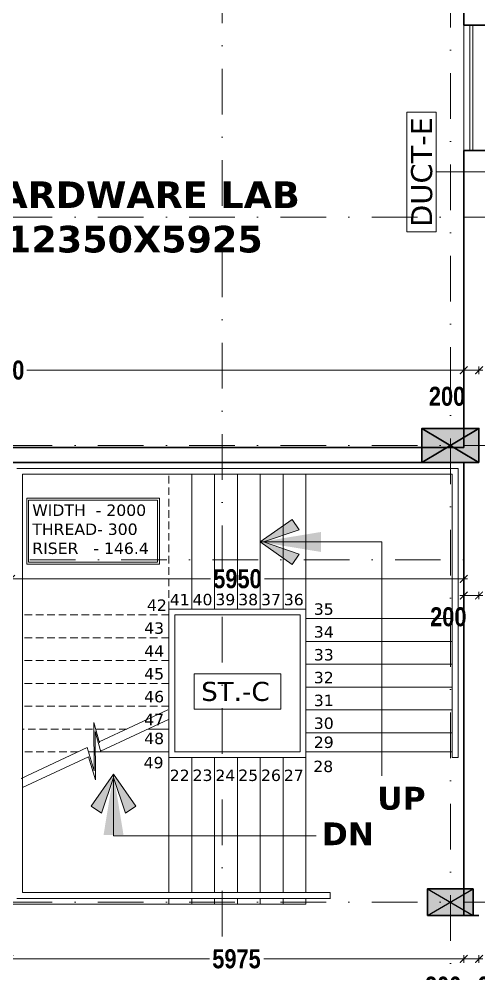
# Model space of a CAD drawing. Header units: millimetres. Extents: x -3092155 to 4513934, y -12317808 to 1850003.
# Drawn here: x -394006 to -387960, y -5682594 to -5670049 of the extents above; entities that cross this region are included whole.
import ezdxf

# ---------------------------------------------------------------- set-up
doc = ezdxf.new("R2010")
doc.units = ezdxf.units.MM
doc.header["$LTSCALE"] = 2
doc.header["$MEASUREMENT"] = 0
doc.header["$PDMODE"] = 34
doc.header["$PDSIZE"] = 500
doc.linetypes.add('DASHDOT', pattern=[1, 0.5, -0.25, 0, -0.25])
doc.linetypes.add('HIDDEN', pattern=[0.375, 0.25, -0.125])
doc.layers.add('AEROW', color=7, linetype='Continuous', lineweight=15, true_color=0x0d0d0d)
doc.layers.add('duct text', color=7, linetype='Continuous', lineweight=5, true_color=0x30182a)
for name, color, linetype, lineweight in [('coloumn', 10, 'Continuous', 35), ('cornice', 12, 'Continuous', 25), ('D DIM', 250, 'Continuous', 9), ('DUCT', 37, 'Continuous', 35), ('glass', 5, 'Continuous', 15), ('GRID', 251, 'DASHDOT', 5), ('RAILING', 47, 'Continuous', 13), ('SILL', 74, 'Continuous', 9), ('STAIR', 252, 'Continuous', 9), ('TEXT', 7, 'Continuous', 13), ('WAll', 250, 'Continuous', 35)]:
    doc.layers.add(name, color=color, linetype=linetype, lineweight=lineweight)
doc.styles.add('door', font='arial.ttf', dxfattribs={"height": 70})
doc.styles.add('INNER DIM', font='ARIALNB.TTF', dxfattribs={"height": 250})
doc.styles.add('style2', font='verdana.ttf')
doc.dimstyles.new('DOOR', dxfattribs={"dimtxt": 100, "dimasz": 100, "dimexe": 25, "dimexo": 50, "dimgap": 25, "dimtad": 0, "dimtih": 1, "dimtoh": 1, "dimdec": 0, "dimzin": 3, "dimdsep": 46, "dimtxsty": 'door', "dimblk": 'OBLIQUE', "dimcen": 200, "dimclrd": 256, "dimclre": 256, "dimclrt": 256, "dimadec": 0, "dimazin": 0, "dimtfac": 1, "dimtdec": 0, "dimtofl": 0, "dimtmove": 2, "dimatfit": 3, "dimfxl": 300, "dimfxlon": 1, "dimfrac": 1, "dimtolj": 1, "dimtzin": 0, "dimlwd": -1, "dimlwe": -1, "dimarcsym": 0})
doc.dimstyles.new('INNER DIM', dxfattribs={"dimscale": 0, "dimtxt": 250, "dimasz": 100, "dimexe": 50, "dimexo": 50, "dimgap": 50, "dimtad": 0, "dimdec": 0, "dimzin": 0, "dimdsep": 46, "dimtxsty": 'INNER DIM', "dimblk": 'ARCHTICK', "dimcen": 100, "dimdle": 50, "dimclrd": 256, "dimclre": 256, "dimclrt": 256, "dimadec": 0, "dimazin": 0, "dimtfac": 1, "dimtdec": 0, "dimtix": 1, "dimtmove": 2, "dimatfit": 3, "dimfxl": 50, "dimfxlon": 1, "dimtolj": 1, "dimtzin": 0, "dimlwd": -1, "dimlwe": -1, "dimarcsym": 1})

# ---------------------------------------------------------------- blocks, each defined once
blk = doc.blocks.new('_ArchTick')
at = {"color": 0, "linetype": 'ByBlock', "const_width": 0.15}
blk.add_lwpolyline([(-0.5, -0.5), (0.5, 0.5)], dxfattribs=at)
blk = doc.blocks.new('*D189')
at = {"layer": 'D DIM', "ltscale": 100, "transparency": 16777216}
for p, q in [((-400559, -5674662), (-394764, -5674662)), ((-400509, -5674612), (-400509, -5674712)), ((-388109, -5674662), (-393904, -5674662)), ((-388159, -5674612), (-388159, -5674712))]:
    blk.add_line(p, q, dxfattribs=at)
at = {"layer": 'Defpoints', "color": 0, "lineweight": 50, "ltscale": 100, "transparency": 16777216}
for p in [(-400509, -5673965), (-388159, -5674354), (-388159, -5674662)]:
    blk.add_point(p, dxfattribs=at)
at = {"layer": 'D DIM', "ltscale": 100, "transparency": 16777216, "xscale": 100, "yscale": 100, "zscale": 100, "rotation": 180}
blk.add_blockref('_ArchTick', (-400509, -5674662), dxfattribs=at)
at = {"layer": 'D DIM', "ltscale": 100, "transparency": 16777216, "xscale": 100, "yscale": 100, "zscale": 100}
blk.add_blockref('_ArchTick', (-388159, -5674662), dxfattribs=at)
at = {"layer": 'D DIM', "ltscale": 100, "transparency": 16777216, "insert": (-394334, -5674662), "char_height": 250, "attachment_point": 5, "style": 'INNER DIM'}
blk.add_mtext('\\A1;12350', dxfattribs=at)
blk = doc.blocks.new('*D190')
at = {"layer": 'D DIM', "ltscale": 100, "transparency": 16777216}
for p, q in [((-388209, -5674662), (-387909, -5674662)), ((-388159, -5674612), (-388159, -5674712)), ((-387959, -5674612), (-387959, -5674712))]:
    blk.add_line(p, q, dxfattribs=at)
at = {"layer": 'Defpoints', "color": 0, "lineweight": 50, "ltscale": 100, "transparency": 16777216}
for p in [(-387959, -5674282), (-388159, -5674354), (-387959, -5674662)]:
    blk.add_point(p, dxfattribs=at)
at = {"layer": 'D DIM', "ltscale": 100, "transparency": 16777216, "xscale": 100, "yscale": 100, "zscale": 100, "rotation": 180}
blk.add_blockref('_ArchTick', (-388159, -5674662), dxfattribs=at)
at = {"layer": 'D DIM', "ltscale": 100, "transparency": 16777216, "xscale": 100, "yscale": 100, "zscale": 100}
blk.add_blockref('_ArchTick', (-387959, -5674662), dxfattribs=at)
at = {"layer": 'D DIM', "ltscale": 100, "transparency": 16777216, "insert": (-388379, -5675006), "char_height": 250, "attachment_point": 5, "style": 'INNER DIM'}
blk.add_mtext('\\A1;200', dxfattribs=at)
blk = doc.blocks.new('*D200')
at = {"layer": 'D DIM', "ltscale": 100, "transparency": 16777216}
for p, q in [((-394109, -5677403), (-394109, -5677353)), ((-388159, -5677403), (-388159, -5677353)), ((-394159, -5677403), (-391489, -5677403)), ((-388109, -5677403), (-390779, -5677403))]:
    blk.add_line(p, q, dxfattribs=at)
at = {"layer": 'Defpoints', "color": 0, "lineweight": 50, "ltscale": 100, "transparency": 16777216}
for p in [(-394109, -5677403), (-388159, -5677403), (-388159, -5677403)]:
    blk.add_point(p, dxfattribs=at)
at = {"layer": 'D DIM', "ltscale": 100, "transparency": 16777216, "xscale": 100, "yscale": 100, "zscale": 100, "rotation": 180}
blk.add_blockref('_ArchTick', (-394109, -5677403), dxfattribs=at)
at = {"layer": 'D DIM', "ltscale": 100, "transparency": 16777216, "xscale": 100, "yscale": 100, "zscale": 100}
blk.add_blockref('_ArchTick', (-388159, -5677403), dxfattribs=at)
at = {"layer": 'D DIM', "ltscale": 100, "transparency": 16777216, "insert": (-391134, -5677403), "char_height": 250, "attachment_point": 5, "style": 'INNER DIM'}
blk.add_mtext('\\A1;5950', dxfattribs=at)
blk = doc.blocks.new('*D201')
at = {"layer": 'D DIM', "ltscale": 100, "transparency": 16777216}
for p, q in [((-388159, -5677572), (-388159, -5677672)), ((-387959, -5677572), (-387959, -5677672)), ((-388209, -5677622), (-387909, -5677622))]:
    blk.add_line(p, q, dxfattribs=at)
at = {"layer": 'Defpoints', "color": 0, "lineweight": 50, "ltscale": 100, "transparency": 16777216}
for p in [(-388159, -5677403), (-387959, -5677403), (-387959, -5677622)]:
    blk.add_point(p, dxfattribs=at)
at = {"layer": 'D DIM', "ltscale": 100, "transparency": 16777216, "xscale": 100, "yscale": 100, "zscale": 100, "rotation": 180}
blk.add_blockref('_ArchTick', (-388159, -5677622), dxfattribs=at)
at = {"layer": 'D DIM', "ltscale": 100, "transparency": 16777216, "xscale": 100, "yscale": 100, "zscale": 100}
blk.add_blockref('_ArchTick', (-387959, -5677622), dxfattribs=at)
at = {"layer": 'D DIM', "ltscale": 100, "transparency": 16777216, "insert": (-388362, -5677903), "char_height": 250, "attachment_point": 5, "style": 'INNER DIM'}
blk.add_mtext('\\A1;200', dxfattribs=at)
blk = doc.blocks.new('*D205')
at = {"layer": 'D DIM', "ltscale": 100, "transparency": 16777216}
for p, q in [((-394134, -5682347), (-394134, -5682447)), ((-388159, -5682347), (-388159, -5682447)), ((-394184, -5682397), (-391504, -5682397)), ((-388109, -5682397), (-390789, -5682397))]:
    blk.add_line(p, q, dxfattribs=at)
at = {"layer": 'Defpoints', "color": 0, "lineweight": 50, "ltscale": 100, "transparency": 16777216}
for p in [(-394134, -5681476), (-388159, -5681476), (-388159, -5682397)]:
    blk.add_point(p, dxfattribs=at)
at = {"layer": 'D DIM', "ltscale": 100, "transparency": 16777216, "xscale": 100, "yscale": 100, "zscale": 100, "rotation": 180}
blk.add_blockref('_ArchTick', (-394134, -5682397), dxfattribs=at)
at = {"layer": 'D DIM', "ltscale": 100, "transparency": 16777216, "xscale": 100, "yscale": 100, "zscale": 100}
blk.add_blockref('_ArchTick', (-388159, -5682397), dxfattribs=at)
at = {"layer": 'D DIM', "ltscale": 100, "transparency": 16777216, "insert": (-391147, -5682397), "char_height": 250, "attachment_point": 5, "style": 'INNER DIM'}
blk.add_mtext('\\A1;5975', dxfattribs=at)
blk = doc.blocks.new('*D206')
at = {"layer": 'D DIM', "ltscale": 100, "transparency": 16777216}
for p, q in [((-388159, -5682347), (-388159, -5682447)), ((-387959, -5682347), (-387959, -5682447)), ((-388209, -5682397), (-387909, -5682397))]:
    blk.add_line(p, q, dxfattribs=at)
at = {"layer": 'Defpoints', "color": 0, "lineweight": 50, "ltscale": 100, "transparency": 16777216}
for p in [(-388159, -5681476), (-387959, -5681826), (-387959, -5682397)]:
    blk.add_point(p, dxfattribs=at)
at = {"layer": 'D DIM', "ltscale": 100, "transparency": 16777216, "xscale": 100, "yscale": 100, "zscale": 100, "rotation": 180}
blk.add_blockref('_ArchTick', (-388159, -5682397), dxfattribs=at)
at = {"layer": 'D DIM', "ltscale": 100, "transparency": 16777216, "xscale": 100, "yscale": 100, "zscale": 100}
blk.add_blockref('_ArchTick', (-387959, -5682397), dxfattribs=at)
at = {"layer": 'D DIM', "ltscale": 100, "transparency": 16777216, "insert": (-388430, -5682756), "char_height": 250, "attachment_point": 5, "style": 'INNER DIM'}
blk.add_mtext('\\A1;200', dxfattribs=at)
blk = doc.blocks.new('*D674')
at = {"layer": 'D DIM', "ltscale": 100, "transparency": 16777216}
for p, q in [((-387460, -5682347), (-387460, -5682447)), ((-387260, -5682347), (-387260, -5682447)), ((-387510, -5682397), (-387210, -5682397))]:
    blk.add_line(p, q, dxfattribs=at)
at = {"layer": 'Defpoints', "color": 0, "lineweight": 50, "ltscale": 100, "transparency": 16777216}
for p in [(-387460, -5682051), (-387260, -5682051), (-387260, -5682397)]:
    blk.add_point(p, dxfattribs=at)
at = {"layer": 'D DIM', "ltscale": 100, "transparency": 16777216, "xscale": 100, "yscale": 100, "zscale": 100, "rotation": 180}
blk.add_blockref('_ArchTick', (-387460, -5682397), dxfattribs=at)
at = {"layer": 'D DIM', "ltscale": 100, "transparency": 16777216, "xscale": 100, "yscale": 100, "zscale": 100}
blk.add_blockref('_ArchTick', (-387260, -5682397), dxfattribs=at)
at = {"layer": 'D DIM', "ltscale": 100, "transparency": 16777216, "insert": (-387735, -5682756), "char_height": 250, "attachment_point": 5, "style": 'INNER DIM'}
blk.add_mtext('\\A1;200', dxfattribs=at)
blk = doc.blocks.new('*D730')
at = {"layer": 'D DIM', "ltscale": 100, "transparency": 16777216}
for p, q in [((1049, 411), (-438739, 411)), ((-438689, 361), (-438689, 461)), ((999, 361), (999, 461))]:
    blk.add_line(p, q, dxfattribs=at)
at = {"layer": 'Defpoints', "color": 0, "lineweight": 50, "ltscale": 100, "transparency": 16777216}
for p in [(-438689, 411), (999, 0), (-438689, -5723126)]:
    blk.add_point(p, dxfattribs=at)
at = {"layer": 'D DIM', "ltscale": 100, "transparency": 16777216, "xscale": 100, "yscale": 100, "zscale": 100, "rotation": 180}
blk.add_blockref('_ArchTick', (-438689, 411), dxfattribs=at)
at = {"layer": 'D DIM', "ltscale": 100, "transparency": 16777216, "xscale": 100, "yscale": 100, "zscale": 100}
blk.add_blockref('_ArchTick', (999, 411), dxfattribs=at)
at = {"layer": 'D DIM', "ltscale": 100, "transparency": 16777216, "insert": (1326, 835), "char_height": 250, "attachment_point": 5, "style": 'INNER DIM'}
blk.add_mtext('\\A1;439688', dxfattribs=at)
blk = doc.blocks.new('F.F')
at = {"layer": 'coloumn', "ltscale": 100}
for points in [[(-160580, -5829206), (-160580, -5828756), (-161330, -5828756), (-161330, -5829206)], [(-160655, -5834806), (-160655, -5835156), (-161255, -5835156), (-161255, -5834806)]]:
    blk.add_hatch(color=256, dxfattribs=at).paths.add_polyline_path(points)
for p, q in [((-161330, -5829206), (-161330, -5828756)), ((-161330, -5828756), (-160580, -5828756)), ((-160580, -5828756), (-160580, -5829206)), ((-160580, -5829206), (-161330, -5829206))]:
    blk.add_line(p, q, dxfattribs=at)
at = {"layer": 'coloumn', "lineweight": 25, "ltscale": 100}
for p, q in [((-161255, -5835156), (-160655, -5834806)), ((-161255, -5834806), (-160655, -5835156))]:
    blk.add_line(p, q, dxfattribs=at)
at = {"layer": 'coloumn', "ltscale": 100}
blk.add_lwpolyline([(-160580, -5829206), (-161330, -5828756), (-160580, -5828756), (-161330, -5829206)], dxfattribs=at)
blk.add_lwpolyline([(-160655, -5834806), (-160655, -5835156), (-161255, -5835156), (-161255, -5834806)], close=True, dxfattribs=at)
blk = doc.blocks.new('_Oblique')
at = {"color": 0, "linetype": 'ByBlock', "lineweight": -2}
blk.add_line((-0.5, -0.5), (0.5, 0.5), dxfattribs=at)
blk = doc.blocks.new('airo')
at = {"layer": 'D DIM', "ltscale": 100}
blk.add_hatch(color=256, dxfattribs=at).paths.add_polyline_path([(-1332, 768), (-1173, 299), (-1037, 392), (-1332, 810), (-1628, 392), (-1492, 299)])
for p, q in [((-1332, 810), (-1628, 392)), ((-1492, 299), (-1332, 768)), ((-1332, 810), (-1037, 392)), ((-1173, 299), (-1332, 768)), ((-1628, 392), (-1492, 299)), ((-1037, 392), (-1173, 299))]:
    blk.add_line(p, q, dxfattribs=at)
at = {"layer": 'AEROW', "lineweight": 35, "ltscale": 100}
blk.add_leader([(-1332, 810), (-1332, 0), (1332, 0)], dimstyle='INNER DIM', override={"dimscale": 1, "dimasz": 800}, dxfattribs=at)
blk = doc.blocks.new('6yuj6kit')
at = {"layer": 'duct text', "ltscale": 0.1}
blk.add_lwpolyline([(-100235, -5601430), (-100235, -5599857), (-99849, -5599857), (-99849, -5601430)], close=True, dxfattribs=at)
at = {"layer": 'duct text', "ltscale": 0.1, "insert": (-100038, -5600645), "char_height": 276.64, "width": 1547.24, "attachment_point": 5, "rotation": 90, "style": 'style2'}
blk.add_mtext('\\pxt11;DUCT-E', dxfattribs=at)
at = {"layer": 'duct text', "ltscale": 0.1}
blk.add_leader([(-98968, -5600644), (-99849, -5600644), (-98968, -5600644)], dimstyle='DOOR', dxfattribs=at)

msp = doc.modelspace()

# ---------------------------------------------------------------- hatches: boundary and pattern name
at = {"layer": 'D DIM', "ltscale": 100}
msp.add_hatch(color=256, dxfattribs=at).paths.add_polyline_path([(-390793.2, -5676918.6), (-390324.2, -5677077.9), (-390416.3, -5677213.9), (-390834.3, -5676918.6), (-390416.3, -5676623.2), (-390324.2, -5676759.2)])

# ---------------------------------------------------------------- linework, layer by layer
for p, q in [((-390834.3, -5676918.6), (-390416.3, -5676623.2)), ((-390416.3, -5676623.2), (-390324.2, -5676759.2)), ((-390324.2, -5676759.2), (-390793.2, -5676918.6)), ((-390834.3, -5676918.6), (-390416.3, -5677213.9)), ((-390324.2, -5677077.9), (-390793.2, -5676918.6)), ((-390416.3, -5677213.9), (-390324.2, -5677077.9)), ((-392051.4, -5679125.3), (-392950.7, -5679546)), ((-392947.9, -5679556.3), (-393021.7, -5679290.3)), ((-393021.7, -5679290.3), (-393018.7, -5679924.3)), ((-392034.3, -5679245.2), (-392933.6, -5679665.9)), ((-392930.7, -5679676.2), (-393004.6, -5679410.3)), ((-393004.6, -5679410.3), (-393001.5, -5680044.3)), ((-393109.7, -5679620.3), (-393976.5, -5680025.8)), ((-393018.7, -5679924.3), (-393109.7, -5679620.3)), ((-393092.5, -5679740.3), (-393959.3, -5680145.8)), ((-393001.5, -5680044.3), (-393092.5, -5679740.3))]:
    msp.add_line(p, q, dxfattribs=at)
at = {"layer": 'DUCT', "ltscale": 100}
for p, q in [((-388159.7, -5670126.2), (-388159.7, -5668776.2)), ((-387209.7, -5670126.2), (-388159.7, -5670126.2)), ((-387209.7, -5671776.2), (-388159.7, -5671776.2)), ((-388159.7, -5671776.2), (-388159.7, -5672376.2))]:
    msp.add_line(p, q, dxfattribs=at)
at = {"layer": 'glass', "ltscale": 100}
for p, q in [((-388079.7, -5671776.2), (-388079.7, -5670126.2)), ((-388039.7, -5671776.2), (-388039.7, -5670126.2))]:
    msp.add_line(p, q, dxfattribs=at)
at = {"layer": 'GRID', "color": 5, "ltscale": 600}
for p, q in [((-388334.7, -5656355.8), (-388334.7, -5743439.1)), ((-391334.7, -5657499.4), (-391334.7, -5742293.2))]:
    msp.add_line(p, q, dxfattribs=at)
at = {"layer": 'GRID', "color": 6, "ltscale": 600}
for p, q in [((-460174.6, -5672651.2), (-367335.1, -5672651.2)), ((-460174.6, -5675651.2), (-367335.1, -5675651.2)), ((-461068.9, -5677151.2), (-366441.5, -5677151.2)), ((-460174.6, -5681651.2), (-367335.1, -5681651.2))]:
    msp.add_line(p, q, dxfattribs=at)
at = {"layer": 'RAILING', "ltscale": 100}
for p, q in [((-394034.7, -5675951.2), (-388234.7, -5675951.2)), ((-388234.7, -5679751.2), (-388234.7, -5675951.2)), ((-393959.7, -5676026.2), (-393959.7, -5681526.2)), ((-393959.7, -5676026.2), (-388309.7, -5676026.2)), ((-388309.7, -5679751.2), (-388309.7, -5676026.2)), ((-392034.7, -5677801.2), (-390234.7, -5677801.2)), ((-392034.7, -5679751.2), (-392034.7, -5677801.2)), ((-390234.7, -5679751.2), (-390234.7, -5677801.2)), ((-391959.7, -5677876.2), (-390309.7, -5677876.2)), ((-391959.7, -5679676.2), (-391959.7, -5677876.2)), ((-390309.7, -5679676.2), (-390309.7, -5677876.2)), ((-391961.1, -5679676.2), (-390309.7, -5679676.2)), ((-392036.1, -5679751.2), (-390234.7, -5679751.2)), ((-388234.7, -5679751.2), (-388309.7, -5679751.2)), ((-394034.7, -5681601.2), (-389911.6, -5681601.2)), ((-393959.7, -5681526.2), (-389916.1, -5681526.2)), ((-389916.1, -5681601.2), (-389916.1, -5681526.2))]:
    msp.add_line(p, q, dxfattribs=at)
at = {"layer": 'RAILING', "color": 1, "ltscale": 100}
msp.add_lwpolyline([(-391703.8, -5678651.3), (-390566.3, -5678651.3), (-390566.3, -5679114.3), (-391703.8, -5679114.3)], close=True, dxfattribs=at)
at = {"layer": 'SILL', "ltscale": 100}
msp.add_line((-388159.7, -5671801.2), (-388159.7, -5670126.2), dxfattribs=at)
at = {"layer": 'STAIR', "linetype": 'HIDDEN', "ltscale": 200}
for p, q in [((-392034.7, -5677801.2), (-392034.7, -5676026.2)), ((-392034.7, -5677876.2), (-393959.7, -5677876.2)), ((-392034.7, -5678176.2), (-393959.7, -5678176.2)), ((-392034.7, -5678476.2), (-393959.7, -5678476.2)), ((-392034.7, -5678776.2), (-393959.7, -5678776.2)), ((-392034.7, -5679076.2), (-393959.7, -5679076.2)), ((-392588.3, -5679376.2), (-393959.7, -5679376.2)), ((-393229.6, -5679676.2), (-393959.7, -5679676.2))]:
    msp.add_line(p, q, dxfattribs=at)
at = {"layer": 'STAIR', "ltscale": 100}
for p, q in [((-391734.7, -5677801.2), (-391734.7, -5676026.2)), ((-391434.7, -5677801.2), (-391434.7, -5676026.2)), ((-391134.7, -5677801.2), (-391134.7, -5676026.2)), ((-390834.7, -5677801.2), (-390834.7, -5676026.2)), ((-390534.7, -5677801.2), (-390534.7, -5676026.2)), ((-390234.7, -5677801.2), (-390234.7, -5676026.2)), ((-390234.7, -5677926.2), (-388309.7, -5677926.2)), ((-390234.7, -5678226.2), (-388309.7, -5678226.2)), ((-390234.7, -5678526.2), (-388309.7, -5678526.2)), ((-390234.7, -5678826.2), (-388309.7, -5678826.2)), ((-390234.7, -5679126.2), (-388309.7, -5679126.2)), ((-392034.7, -5679376.2), (-392314.7, -5679376.2)), ((-390234.7, -5679426.2), (-388309.7, -5679426.2)), ((-392034.7, -5679676.2), (-393093.4, -5679676.2)), ((-390234.7, -5679676.2), (-388309.7, -5679676.2)), ((-392034.7, -5679751.2), (-392034.7, -5681526.2)), ((-391734.7, -5679751.2), (-391734.7, -5681526.2)), ((-391434.7, -5679751.2), (-391434.7, -5681526.2)), ((-391134.7, -5679751.2), (-391134.7, -5681526.2)), ((-390834.7, -5679751.2), (-390834.7, -5681526.2)), ((-390534.7, -5679751.2), (-390534.7, -5681526.2)), ((-390234.7, -5679751.2), (-390234.7, -5681526.2)), ((-392034.9, -5681601.2), (-392034.9, -5681676.2)), ((-391734.9, -5681601.2), (-391734.9, -5681676.2)), ((-391434.9, -5681601.2), (-391434.9, -5681676.2)), ((-391134.9, -5681601.2), (-391134.9, -5681676.2)), ((-390834.9, -5681601.2), (-390834.9, -5681676.2)), ((-390534.9, -5681601.2), (-390534.9, -5681676.2)), ((-390234.9, -5681601.2), (-390234.9, -5681676.2)), ((-390234.9, -5681676.2), (-394109.7, -5681676.2))]:
    msp.add_line(p, q, dxfattribs=at)
at = {"layer": 'TEXT', "ltscale": 100}
for points in [[(-393905.2, -5676345.2), (-392159.5, -5676345.2), (-392159.5, -5677211), (-393905.2, -5677211)], [(-393880.2, -5676370.2), (-392184.5, -5676370.2), (-392184.5, -5677186), (-393880.2, -5677186)]]:
    msp.add_lwpolyline(points, close=True, dxfattribs=at)
at = {"layer": 'WAll', "ltscale": 100}
for p, q in [((-388159.7, -5675676.2), (-388159.7, -5672376.2)), ((-400509.3, -5675676.2), (-388159.7, -5675676.2)), ((-394108.8, -5675876.2), (-388159.7, -5675876.2)), ((-388159.7, -5681626.2), (-388159.7, -5675876.2)), ((-388159.7, -5675876.2), (-388159.7, -5681826.2)), ((-387959.7, -5681826.2), (-388159.7, -5681826.2))]:
    msp.add_line(p, q, dxfattribs=at)

# ---------------------------------------------------------------- block references
at = {"layer": 'coloumn'}
msp.add_blockref('F.F', (-227379.8, 153330), dxfattribs=at)
at = {"layer": 'cornice', "color": 3, "lineweight": 50}
msp.add_blockref('6yuj6kit', (-288672.7, -71412.7), dxfattribs=at)
at = {"layer": 'D DIM'}
msp.add_blockref('airo', (-391431.8, -5680780.2), dxfattribs=at)

# ---------------------------------------------------------------- texts
at = {"layer": 'TEXT', "ltscale": 0.1, "attachment_point": 5, "style": 'style2'}
for s, insert, char_height in [('\\pxt11;{\\fVerdana|b1|i0|c0|p34;HARDWARE LAB\\P12350X5925}', (-392490.4, -5672651.2), 350), ('\\pxql;WIDTH  - 2000 \\PTHREAD- 300 \\PRISER   - 146.4 ', (-393033.5, -5676752.8), 150), ('41', (-391893.9, -5677676.7), 150), ('40', (-391593.9, -5677676.7), 150), ('39', (-391293.9, -5677676.7), 150), ('38', (-390993.9, -5677676.7), 150), ('37', (-390693.9, -5677676.7), 150), ('36', (-390393.9, -5677676.7), 150), ('42', (-392193.9, -5677748.7), 150), ('35', (-389999.8, -5677801.7), 150), ('43', (-392230.3, -5678051.7), 150), ('34', (-389999.8, -5678101.7), 150), ('44', (-392230.3, -5678351.7), 150), ('33', (-389999.8, -5678401.7), 150), ('45', (-392230.3, -5678651.7), 150), ('32', (-389999.8, -5678701.7), 150), ('46', (-392230.3, -5678951.7), 150), ('31', (-389999.8, -5679001.7), 150), ('47', (-392230.3, -5679251.7), 150), ('30', (-389999.8, -5679301.7), 150), ('48', (-392230.3, -5679501.7), 150), ('29', (-389999.8, -5679551.7), 150), ('49', (-392237.2, -5679818.8), 150), ('28', (-390006.6, -5679868.8), 150), ('22', (-391893.9, -5679985.5), 150), ('23', (-391593.9, -5679985.5), 150), ('24', (-391293.9, -5679985.5), 150), ('25', (-390993.9, -5679985.5), 150), ('26', (-390693.9, -5679985.5), 150), ('27', (-390393.9, -5679985.5), 150), ('{\\fVerdana|b1|i0|c0|p34;UP}', (-388978.7, -5680288.6), 300), ('{\\fVerdana|b1|i0|c0|p34;DN}', (-389682.5, -5680753.2), 300)]:
    msp.add_mtext(s, dxfattribs=dict(at, insert=insert, char_height=char_height))
at = {"layer": 'TEXT', "ltscale": 100, "insert": (-391611.2, -5678757), "char_height": 250, "width": 626.595, "attachment_point": 1, "style": 'style2'}
msp.add_mtext('ST.-C', dxfattribs=at)

# ---------------------------------------------------------------- dimensions: what is measured, and where the dimension line sits
at = {"layer": 'D DIM', "ltscale": 100}
for base, p1, p2, picture, middle in [((-438689.1, 410.6), (998.8, 0), (-438689.1, -5723126.2), '*D730', (1326.5, 835.2)), ((-387959.3, -5674661.7), (-388159.3, -5674353.7), (-387959.3, -5674282.5), '*D190', (-388378.6, -5675006.5)), ((-387959.3, -5677621.6), (-388159.3, -5677403), (-387959.3, -5677403), '*D201', (-388362, -5677903.3)), ((-387959.3, -5682396.7), (-388159.3, -5681476.2), (-387959.3, -5681826.2), '*D206', (-388429.5, -5682756.3)), ((-387259.7, -5682396.7), (-387459.7, -5682051.2), (-387259.7, -5682051.2), '*D674', (-387734.7, -5682756.3))]:
    dim = msp.add_linear_dim(base=base, p1=p1, p2=p2, dimstyle='INNER DIM', override={"dimscale": 1}, dxfattribs=at)
    dim.commit()
    dim.dimension.update_dxf_attribs({"geometry": picture, "text_midpoint": middle, "dimtype": 160})
for base, p1, p2, picture, middle in [((-388159.3, -5674661.7), (-400508.9, -5673964.6), (-388159.3, -5674353.7), '*D189', (-394334.1, -5674661.7)), ((-388159.3, -5677403), (-394109.3, -5677403), (-388159.3, -5677403), '*D200', (-391134.3, -5677403)), ((-388159.2708, -5682396.7027), (-394133.8083, -5681476.2327), (-388159.2708, -5681476.2327), '*D205', (-391146.5396, -5682396.7027))]:
    dim = msp.add_linear_dim(base=base, p1=p1, p2=p2, dimstyle='INNER DIM', override={"dimscale": 1}, dxfattribs=at)
    dim.commit()
    dim.dimension.update_dxf_attribs({"geometry": picture, "text_midpoint": middle})

# ---------------------------------------------------------------- leaders
at = {"layer": 'AEROW', "lineweight": 35, "ltscale": 100}
msp.add_leader([(-390834.7, -5676918.6), (-389238.5, -5676918.6), (-389238.5, -5679992.9)], dimstyle='INNER DIM', override={"dimscale": 1, "dimasz": 800}, dxfattribs=at)

doc.saveas('drawing.dxf')
